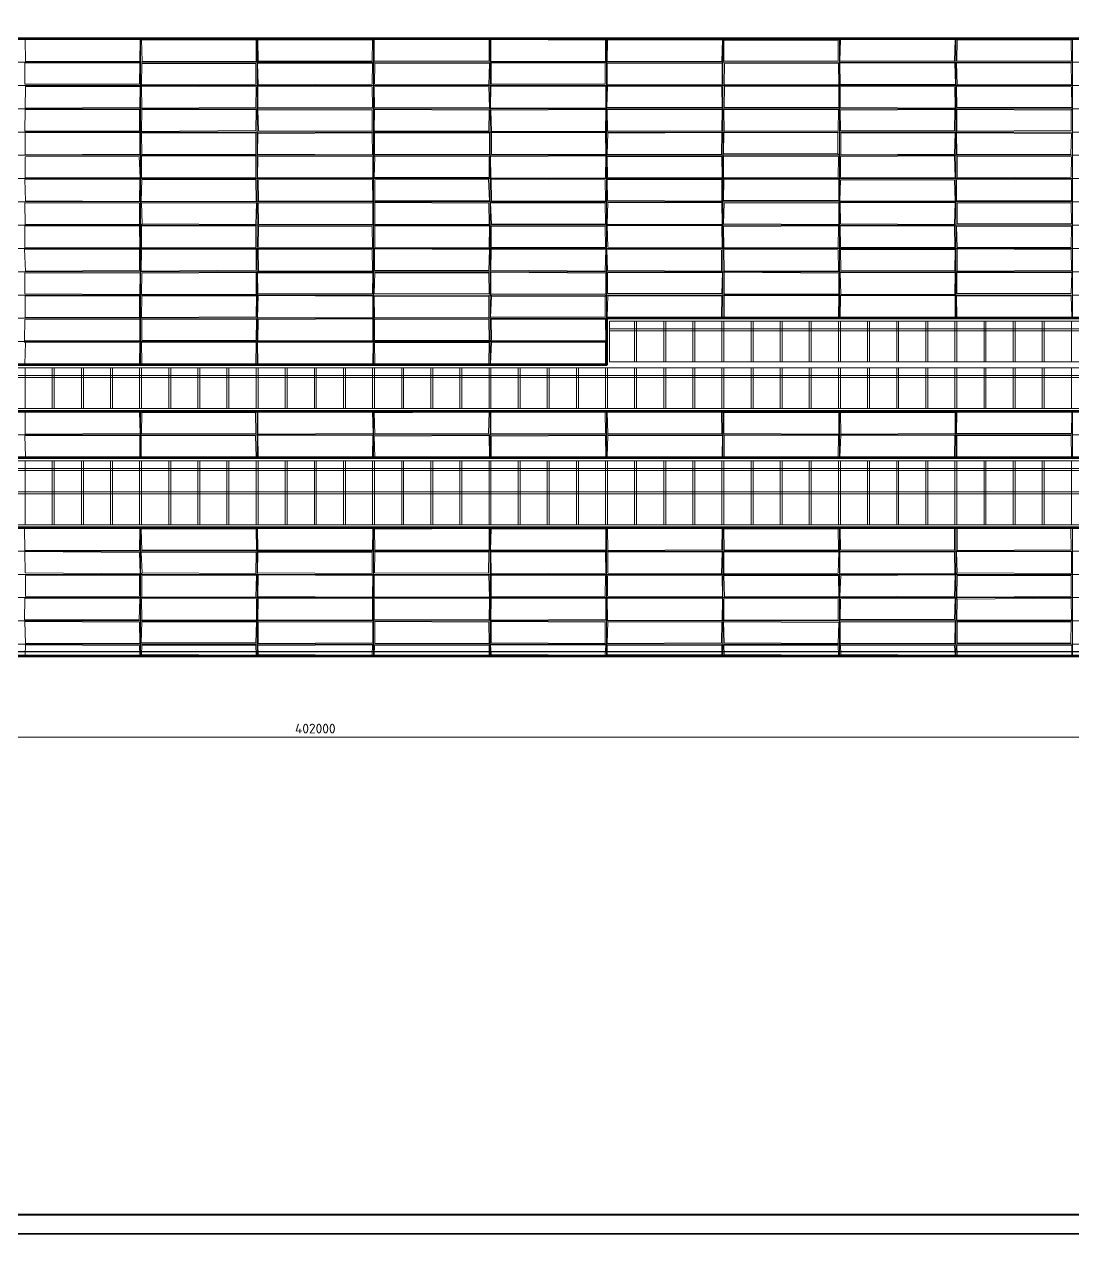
# Model space of a CAD drawing. Extents: x -50000 to 1632000, y -47600 to 308800.
# Drawn here: x 1024013 to 1078013, y 189500 to 252350 of the extents above; entities that cross this region are included whole.
import ezdxf

# ---------------------------------------------------------------- set-up
doc = ezdxf.new("R2010")
doc.units = 0
doc.header["$MEASUREMENT"] = 0
doc.layers.get('Defpoints').update_dxf_attribs({"color": 6})
doc.layers.add('1', color=7, linetype='Continuous')
doc.layers.add('2', color=7, linetype='Continuous')
doc.styles.get("Standard").update_dxf_attribs({"font": 'isocpeur.ttf'})
doc.dimstyles.get("Standard").update_dxf_attribs({"dimscale": 200, "dimtxt": 2.5, "dimasz": 1.5, "dimexe": 1.5, "dimexo": 5, "dimgap": 1, "dimtad": 1, "dimtoh": 1, "dimdec": 0, "dimrnd": 10, "dimzin": 0, "dimtxsty": 'Standard', "dimblk": 'OBLIQUE', "dimcen": 1, "dimdle": 1.5, "dimclrd": 256, "dimclre": 256, "dimclrt": 256, "dimadec": 0, "dimazin": 0, "dimtfac": 1, "dimtdec": 0, "dimtix": 1, "dimtmove": 0, "dimatfit": 3, "dimldrblk": 'NONE', "dimfxl": 1, "dimtolj": 1, "dimtzin": 0, "dimlwd": 18, "dimlwe": 18, "dimarcsym": 1})

# ---------------------------------------------------------------- blocks, each defined once
blk = doc.blocks.new('_Oblique')
at = {"color": 0, "linetype": 'ByBlock', "lineweight": -2}
blk.add_line((-0.5, -0.5), (0.5, 0.5), dxfattribs=at)
blk = doc.blocks.new('*D18')
at = {"layer": '1', "linetype": 'Continuous', "lineweight": 18, "transparency": 16777216}
blk.add_line((837700, 215600), (1240300, 215600), dxfattribs=at)
at = {"layer": 'Defpoints', "color": 0, "linetype": 'Continuous', "transparency": 16777216}
for p in [(838000, 220000), (1240000, 220000), (1240000, 215600)]:
    blk.add_point(p, dxfattribs=at)
at = {"layer": '1', "linetype": 'Continuous', "lineweight": 18, "transparency": 16777216, "xscale": 300, "yscale": 300, "zscale": 300, "rotation": 180}
blk.add_blockref('_Oblique', (838000, 215600), dxfattribs=at)
at = {"layer": '1', "linetype": 'Continuous', "lineweight": 18, "transparency": 16777216, "xscale": 300, "yscale": 300, "zscale": 300}
blk.add_blockref('_Oblique', (1240000, 215600), dxfattribs=at)
at = {"layer": '1', "linetype": 'Continuous', "lineweight": 18, "transparency": 16777216, "insert": (1039000, 216050), "char_height": 500, "attachment_point": 5}
blk.add_mtext('\\A1;402000', dxfattribs=at)
blk = doc.blocks.new('_None')
blk = doc.blocks.new('*D19')
at = {"layer": '2', "linetype": 'Continuous', "lineweight": 18, "transparency": 16777216}
blk.add_line((837700, -4400), (1240300, -4400), dxfattribs=at)
at = {"layer": 'Defpoints', "color": 0, "linetype": 'Continuous', "transparency": 16777216}
for p in [(1240000, 220000), (838000, 0), (1240000, -4400)]:
    blk.add_point(p, dxfattribs=at)
at = {"layer": '2', "linetype": 'Continuous', "lineweight": 18, "transparency": 16777216, "xscale": 300, "yscale": 300, "zscale": 300, "rotation": 180}
blk.add_blockref('_Oblique', (838000, -4400), dxfattribs=at)
at = {"layer": '2', "linetype": 'Continuous', "lineweight": 18, "transparency": 16777216, "xscale": 300, "yscale": 300, "zscale": 300}
blk.add_blockref('_Oblique', (1240000, -4400), dxfattribs=at)
at = {"layer": '2', "linetype": 'Continuous', "lineweight": 18, "transparency": 16777216, "insert": (1039000, -3950), "char_height": 500, "attachment_point": 5}
blk.add_mtext('\\A1;402000', dxfattribs=at)

msp = doc.modelspace()

# ---------------------------------------------------------------- linework, layer by layer
at = {"layer": '1', "color": 8, "linetype": 'Continuous', "lineweight": 13}
for p, q in [((1240300, 251600), (838000, 251600)), ((1030000, 251600), (1030000, 234800)), ((1036000, 251600), (1036000, 234800)), ((1042000, 251600), (1042000, 234800)), ((1048000, 251600), (1048000, 234800)), ((1054000, 234800), (1054000, 251600)), ((1060000, 251600), (1060000, 237200)), ((1066000, 251600), (1066000, 237200)), ((1072000, 251600), (1072000, 237200)), ((1078000, 251600), (1078000, 237200)), ((1240000, 250400), (838000, 250400)), ((1240000, 249200), (838000, 249200)), ((838000, 248000), (1240000, 248000)), ((1240000, 246800), (838000, 246800)), ((838000, 245600), (1240000, 245600)), ((838000, 244400), (1240000, 244400)), ((838000, 243200), (1240000, 243200)), ((838000, 242000), (1240000, 242000)), ((1240000, 240800), (838000, 240800)), ((838000, 239600), (1240000, 239600)), ((1240000, 238400), (838000, 238400)), ((838000, 237200), (1240000, 237200)), ((1054000, 236000), (1000000, 236000)), ((1000000, 234800), (1054000, 234800)), ((1240000, 232400), (838000, 232400)), ((1030000, 232400), (1030000, 230000)), ((1036000, 232400), (1036000, 230000)), ((1042000, 232400), (1042000, 230000)), ((1048000, 232400), (1048000, 230000)), ((1054000, 232400), (1054000, 230000)), ((1060000, 232400), (1060000, 230000)), ((1066000, 232400), (1066000, 230000)), ((1072000, 232400), (1072000, 230000)), ((1078000, 232400), (1078000, 230000)), ((838000, 231200), (1240000, 231200)), ((1240000, 226400), (838000, 226400)), ((1030000, 226400), (1030000, 219800)), ((1036000, 226400), (1036000, 219800)), ((1042000, 226400), (1042000, 219800)), ((1048000, 226400), (1048000, 219800)), ((1054000, 226400), (1054000, 219800)), ((1060000, 226400), (1060000, 219800)), ((1066000, 226400), (1066000, 219800)), ((1072000, 226400), (1072000, 219800)), ((1078000, 226400), (1078000, 219800)), ((1240000, 225200), (838000, 225200)), ((838000, 224000), (1240000, 224000)), ((838000, 222800), (1240000, 222800)), ((1240000, 221600), (838000, 221600)), ((1240000, 220400), (838000, 220400)), ((830684.8, 219800), (1240000, 219800))]:
    msp.add_line(p, q, dxfattribs=at)
at = {"layer": '1', "color": 8, "linetype": 'Continuous', "lineweight": 9}
for p, q in [((1024049.6, 251570.2), (1029971.3, 251546)), ((1024064.7, 250440.3), (1024049.6, 251570.2)), ((1029963.1, 250451.1), (1029971.3, 251546)), ((1030047.6, 251551.3), (1035961.1, 251539.8)), ((1030071.8, 250454.3), (1030047.6, 251551.3)), ((1035952.4, 250441.3), (1035961.1, 251539.8)), ((1036035.8, 251550.2), (1041946.3, 251550)), ((1036048, 250450), (1036035.8, 251550.2)), ((1041926.1, 250451.4), (1041946.3, 251550)), ((1042037, 250457.8), (1042038.8, 251566.2)), ((1042038.8, 251566.2), (1047948.9, 251571.4)), ((1047959.3, 250465.2), (1047948.9, 251571.4)), ((1048036.7, 251562.3), (1053947.6, 251544.9)), ((1048037.3, 250434.1), (1048036.7, 251562.3)), ((1053948.6, 250440.5), (1053947.6, 251544.9)), ((1054030.9, 250432.7), (1054051.6, 251548.6)), ((1054051.6, 251548.6), (1059970.6, 251533.3)), ((1059949.7, 250451.2), (1059970.6, 251533.3)), ((1060039.6, 250448.3), (1060046.5, 251541.1)), ((1060046.5, 251541.1), (1065933.6, 251531.3)), ((1065937.6, 250462.6), (1065933.6, 251531.3)), ((1066028.1, 250472.5), (1066053.8, 251546.3)), ((1066053.8, 251546.3), (1071959.3, 251563.5)), ((1071935.3, 250451.5), (1071959.3, 251563.5)), ((1072044, 250472.6), (1072072.5, 251556.3)), ((1072072.5, 251556.3), (1077941, 251536.4)), ((1077957.1, 250448.4), (1077941, 251536.4)), ((1024032.7, 249270.3), (1024037.8, 250373.7)), ((1024037.8, 250373.7), (1029966.1, 250342.7)), ((1024064.7, 250440.3), (1029963.1, 250451.1)), ((1029938, 249274.8), (1029966.1, 250342.7)), ((1030041, 249233.9), (1030058.6, 250337.4)), ((1030058.6, 250337.4), (1035928.3, 250340.9)), ((1030071.8, 250454.3), (1035952.4, 250441.3)), ((1035931.9, 249271.8), (1035928.3, 250340.9)), ((1036029.1, 250352.4), (1041945.6, 250351.3)), ((1036054, 249240.1), (1036029.1, 250352.4)), ((1036048, 250450), (1041926.1, 250451.4)), ((1041931.5, 249267.4), (1041945.6, 250351.3)), ((1042037, 250457.8), (1047959.3, 250465.2)), ((1042052.2, 249268.1), (1042067, 250343.9)), ((1042067, 250343.9), (1047969.9, 250337)), ((1047940, 249230.1), (1047969.9, 250337)), ((1048037.3, 250434.1), (1053948.6, 250440.5)), ((1048052.4, 250356.5), (1053925.8, 250373.4)), ((1048059.8, 249274.8), (1048052.4, 250356.5)), ((1053937.7, 249273.9), (1053925.8, 250373.4)), ((1054030.9, 250432.7), (1059949.7, 250451.2)), ((1054043.5, 249228.9), (1054043.6, 250335.5)), ((1054043.6, 250335.5), (1059952.9, 250345.5)), ((1059963.9, 249262.9), (1059952.9, 250345.5)), ((1060039.6, 250448.3), (1065937.6, 250462.6)), ((1060056.6, 249242.4), (1060073, 250341.5)), ((1060073, 250341.5), (1065948.4, 250345.5)), ((1065972.9, 249235.4), (1065948.4, 250345.5)), ((1066025.1, 250355.4), (1071953, 250371.8)), ((1066032.9, 249242.8), (1066025.1, 250355.4)), ((1066028.1, 250472.5), (1071935.3, 250451.5)), ((1071972.8, 249245.9), (1071953, 250371.8)), ((1072025.5, 250369.1), (1077945, 250351.6)), ((1072068.7, 249240.2), (1072025.5, 250369.1)), ((1072044, 250472.6), (1077957.1, 250448.4)), ((1077950.7, 249258.2), (1077945, 250351.6)), ((1024032.7, 249270.3), (1029938, 249274.8)), ((1024045.4, 248036.8), (1024072.4, 249141.3)), ((1024072.4, 249141.3), (1029972.8, 249140.7)), ((1029960.5, 248058.6), (1029972.8, 249140.7)), ((1030041, 249233.9), (1035931.9, 249271.8)), ((1030045.4, 249167.7), (1035946, 249134.7)), ((1030062.8, 248032.6), (1030045.4, 249167.7)), ((1035941.6, 248063), (1035946, 249134.7)), ((1036034.3, 249143.8), (1041931, 249138.6)), ((1036044.6, 248054.8), (1036034.3, 249143.8)), ((1036054, 249240.1), (1041931.5, 249267.4)), ((1041948.4, 248067.5), (1041931, 249138.6)), ((1042035.2, 249137.1), (1047936.9, 249149)), ((1042040.8, 248067.5), (1042035.2, 249137.1)), ((1042052.2, 249268.1), (1047940, 249230.1)), ((1047971.2, 248042.8), (1047936.9, 249149)), ((1048031.2, 248047.7), (1048038.5, 249157.4)), ((1048038.5, 249157.4), (1053973.5, 249150.4)), ((1048059.8, 249274.8), (1053937.7, 249273.9)), ((1053969.6, 248037.2), (1053973.5, 249150.4)), ((1054026.1, 248065.9), (1054047.4, 249168.3)), ((1054043.5, 249228.9), (1059963.9, 249262.9)), ((1054047.4, 249168.3), (1059939.1, 249143.6)), ((1059965.9, 248069.8), (1059939.1, 249143.6)), ((1060056.6, 249242.4), (1065972.9, 249235.4)), ((1060064.2, 248066.4), (1060071.8, 249158.6)), ((1060071.8, 249158.6), (1065974, 249156.5)), ((1065963.4, 248066), (1065974, 249156.5)), ((1066032.9, 249242.8), (1071972.8, 249245.9)), ((1066039.3, 249153.6), (1071945.3, 249138.1)), ((1066045.6, 248057.1), (1066039.3, 249153.6)), ((1071969.6, 248025.2), (1071945.3, 249138.1)), ((1072030.1, 249160.2), (1077958.2, 249136.3)), ((1072044.3, 248065.5), (1072030.1, 249160.2)), ((1072068.7, 249240.2), (1077950.7, 249258.2)), ((1077972.9, 248060.1), (1077958.2, 249136.3)), ((1024030.6, 246845.8), (1024048.1, 247957.1)), ((1024045.4, 248036.8), (1029960.5, 248058.6)), ((1024048.1, 247957.1), (1029940.4, 247962.5)), ((1029936.2, 246847.2), (1029940.4, 247962.5)), ((1030038.9, 246830.9), (1030068.8, 247965.6)), ((1030062.8, 248032.6), (1035941.6, 248063)), ((1030068.8, 247965.6), (1035953.6, 247949.8)), ((1035938.9, 246872.8), (1035953.6, 247949.8)), ((1036039.6, 247945.7), (1041937.3, 247928.8)), ((1036065.8, 246868.1), (1036039.6, 247945.7)), ((1036044.6, 248054.8), (1041948.4, 248067.5)), ((1041928.7, 246846.9), (1041937.3, 247928.8)), ((1042034, 246841.5), (1042052.2, 247966)), ((1042040.8, 248067.5), (1047971.2, 248042.8)), ((1042052.2, 247966), (1047950.9, 247927.2)), ((1047943.3, 246849.4), (1047950.9, 247927.2)), ((1048031.2, 248047.7), (1053969.6, 248037.2)), ((1048048.2, 247934.6), (1053962.3, 247963.5)), ((1048073.2, 246830.2), (1048048.2, 247934.6)), ((1053945.5, 246832.7), (1053962.3, 247963.5)), ((1054026.1, 248065.9), (1059965.9, 248069.8)), ((1054041.5, 247962.4), (1059955.2, 247955.2)), ((1054059.6, 246848.2), (1054041.5, 247962.4)), ((1059942.3, 246856.5), (1059955.2, 247955.2)), ((1060045.2, 247944.4), (1065947.8, 247966.8)), ((1060067.5, 246848.6), (1060045.2, 247944.4)), ((1060064.2, 248066.4), (1065963.4, 248066)), ((1065932.1, 246863.7), (1065947.8, 247966.8)), ((1066042.5, 247929), (1071938.2, 247961.4)), ((1066061.5, 246867.4), (1066042.5, 247929)), ((1066045.6, 248057.1), (1071969.6, 248025.2)), ((1071925.1, 246857.7), (1071938.2, 247961.4)), ((1072044.3, 248065.5), (1077972.9, 248060.1)), ((1072046, 247969.3), (1077930.7, 247927.1)), ((1072052.1, 246848.9), (1072046, 247969.3)), ((1078000, 248000), (1077930.7, 247927.1)), ((1077939.4, 246872.8), (1077930.7, 247927.1)), ((1024030.6, 246845.8), (1029936.2, 246847.2)), ((1024052.4, 246768.2), (1029957.1, 246753.9)), ((1024054.8, 245634), (1024052.4, 246768.2)), ((1029965.7, 245664.7), (1029957.1, 246753.9)), ((1030038.9, 246830.9), (1035938.9, 246872.8)), ((1030041.4, 246736.7), (1035937.3, 246755.6)), ((1030062.5, 245637.2), (1030041.4, 246736.7)), ((1035939.7, 245662.2), (1035937.3, 246755.6)), ((1036025.2, 245660.5), (1036040.7, 246727.4)), ((1036040.7, 246727.4), (1041931.8, 246758.8)), ((1036065.8, 246868.1), (1041928.7, 246846.9)), ((1041940.7, 245626.5), (1041931.8, 246758.8)), ((1042034, 246841.5), (1047943.3, 246849.4)), ((1042042.1, 246752.7), (1047966.9, 246744.7)), ((1042047.6, 245656.7), (1042042.1, 246752.7)), ((1047968.2, 245642.5), (1047966.9, 246744.7)), ((1048068.7, 246761.2), (1053946.5, 246774.4)), ((1048073.7, 245661.7), (1048068.7, 246761.2)), ((1048073.2, 246830.2), (1053945.5, 246832.7)), ((1053967.5, 245645.8), (1053946.5, 246774.4)), ((1054033.6, 245653.8), (1054066.9, 246741.7)), ((1054059.6, 246848.2), (1059942.3, 246856.5)), ((1054066.9, 246741.7), (1059949.8, 246768.9)), ((1059932.4, 245650.2), (1059949.8, 246768.9)), ((1060025.9, 245673), (1060049, 246774.7)), ((1060049, 246774.7), (1065925.1, 246766.6)), ((1060067.5, 246848.6), (1065932.1, 246863.7)), ((1065927, 245673.6), (1065925.1, 246766.6)), ((1066061.5, 246867.4), (1071925.1, 246857.7)), ((1066072.1, 246767.2), (1071959.5, 246739.3)), ((1066072.3, 245631.7), (1066072.1, 246767.2)), ((1071937.1, 245664.2), (1071959.5, 246739.3)), ((1072029, 246754.7), (1077952.3, 246731.1)), ((1072054, 245641.2), (1072029, 246754.7)), ((1072052.1, 246848.9), (1077939.4, 246872.8)), ((1077927.9, 245664.6), (1077952.3, 246731.1)), ((1024045.4, 245527.2), (1029928.8, 245540.7)), ((1024049.1, 244442.7), (1024045.4, 245527.2)), ((1024054.8, 245634), (1029965.7, 245664.7)), ((1029968.3, 244438.7), (1029928.8, 245540.7)), ((1030037.2, 244432.7), (1030049.2, 245549.2)), ((1030049.2, 245549.2), (1035943.1, 245569.5)), ((1030062.5, 245637.2), (1035939.7, 245662.2)), ((1035938.6, 244450.4), (1035943.1, 245569.5)), ((1036025.2, 245660.5), (1041940.7, 245626.5)), ((1036027.3, 244447.9), (1036032.7, 245526.9)), ((1036032.7, 245526.9), (1041954.5, 245541.4)), ((1041960.5, 244432.3), (1041954.5, 245541.4)), ((1042000, 245600), (1042074.2, 245526.2)), ((1042028.5, 244460.9), (1042074.2, 245526.2)), ((1042047.6, 245656.7), (1047968.2, 245642.5)), ((1042074.2, 245526.2), (1047959.3, 245545.4)), ((1047958.5, 244450.6), (1047959.3, 245545.4)), ((1048025.7, 245543.5), (1053975, 245570.7)), ((1048042.8, 244447.8), (1048025.7, 245543.5)), ((1048073.7, 245661.7), (1053967.5, 245645.8)), ((1053941, 244425.1), (1053975, 245570.7)), ((1054030.2, 245538.4), (1059944.7, 245545.3)), ((1054058.4, 244459.4), (1054030.2, 245538.4)), ((1054033.6, 245653.8), (1059932.4, 245650.2)), ((1059958.8, 244440.1), (1059944.7, 245545.3)), ((1060025.9, 245673), (1065927, 245673.6)), ((1060036.1, 245564.7), (1065955.4, 245534.7)), ((1060036.5, 244435.2), (1060036.1, 245564.7)), ((1066000, 245600), (1065927, 245673.6)), ((1065938.3, 244440.8), (1065955.4, 245534.7)), ((1066050.3, 245535.9), (1071931.6, 245572.5)), ((1066056.2, 244460.7), (1066050.3, 245535.9)), ((1066072.3, 245631.7), (1071937.1, 245664.2)), ((1071962.6, 244448.4), (1071931.6, 245572.5)), ((1072054, 245641.2), (1077927.9, 245664.6)), ((1072067.7, 245555.9), (1077949.3, 245530.2)), ((1072073.1, 244433.3), (1072067.7, 245555.9)), ((1077946.2, 244468.2), (1077949.3, 245530.2)), ((1024042.5, 244357.9), (1029964.5, 244368.4)), ((1024061.3, 243253), (1024042.5, 244357.9)), ((1024049.1, 244442.7), (1029968.3, 244438.7)), ((1029942, 243225.7), (1029964.5, 244368.4)), ((1030027.4, 243225.1), (1030070.8, 244361.4)), ((1030037.2, 244432.7), (1035938.6, 244450.4)), ((1030070.8, 244361.4), (1035933.7, 244358.2)), ((1035947.1, 243237.3), (1035933.7, 244358.2)), ((1036027.3, 244447.9), (1041960.5, 244432.3)), ((1036059.2, 244344.1), (1041951.1, 244354.3)), ((1036074.7, 243231.6), (1036059.2, 244344.1)), ((1041954.9, 243228.5), (1041951.1, 244354.3)), ((1042028.5, 244460.9), (1047958.5, 244450.6)), ((1042069.9, 244328.6), (1047926.6, 244363.9)), ((1042073.2, 243245.9), (1042069.9, 244328.6)), ((1047966.2, 243257), (1047926.6, 244363.9)), ((1048042.8, 244447.8), (1053941, 244425.1)), ((1048061.4, 244364.5), (1053935.8, 244329.6)), ((1048070.4, 243250.3), (1048061.4, 244364.5)), ((1053955.1, 243241.6), (1053935.8, 244329.6)), ((1054031, 244351.8), (1059937.8, 244346.5)), ((1054054.3, 243265.7), (1054031, 244351.8)), ((1054058.4, 244459.4), (1059958.8, 244440.1)), ((1059940.4, 243235.8), (1059937.8, 244346.5)), ((1060036.5, 244435.2), (1065938.3, 244440.8)), ((1060036.8, 243274.4), (1060040.4, 244356.3)), ((1060040.4, 244356.3), (1065969, 244368.9)), ((1065970.5, 243263.8), (1065969, 244368.9)), ((1066028.8, 243243.4), (1066064.4, 244337.6)), ((1066056.2, 244460.7), (1071962.6, 244448.4)), ((1066064.4, 244337.6), (1071931.6, 244336.2)), ((1071954.8, 243230.4), (1071931.6, 244336.2)), ((1072027.8, 243258.4), (1072039.5, 244330.4)), ((1072039.5, 244330.4), (1077954.9, 244353.9)), ((1072073.1, 244433.3), (1077946.2, 244468.2)), ((1077952.3, 243262.4), (1077954.9, 244353.9)), ((1024061.3, 243253), (1029942, 243225.7)), ((1030027.4, 243225.1), (1035947.1, 243237.3)), ((1036074.7, 243231.6), (1041954.9, 243228.5)), ((1042073.2, 243245.9), (1047966.2, 243257)), ((1048070.4, 243250.3), (1053955.1, 243241.6)), ((1054054.3, 243265.7), (1059940.4, 243235.8)), ((1060036.8, 243274.4), (1065970.5, 243263.8)), ((1066028.8, 243243.4), (1071954.8, 243230.4)), ((1072027.8, 243258.4), (1077952.3, 243262.4)), ((1024034.2, 243143.9), (1029949.7, 243138.1)), ((1024050.3, 242029.7), (1024034.2, 243143.9)), ((1029941.9, 242026.8), (1029949.7, 243138.1)), ((1030052.8, 243142.9), (1035966.6, 243130.1)), ((1030071.3, 242073), (1030052.8, 243142.9)), ((1035936, 242030.5), (1035966.6, 243130.1)), ((1036063, 243131.6), (1041957.8, 243148.5)), ((1036068.6, 242055.8), (1036063, 243131.6)), ((1041966.8, 242031.4), (1041957.8, 243148.5)), ((1042066.5, 243173.2), (1047936.8, 243126)), ((1042067.6, 242038.6), (1042066.5, 243173.2)), ((1047963.1, 242030.4), (1047936.8, 243126)), ((1048029.5, 243156.6), (1053940.5, 243150.7)), ((1048068.7, 242052.9), (1048029.5, 243156.6)), ((1053941.9, 242049.3), (1053940.5, 243150.7)), ((1054036.7, 242053.3), (1054064.8, 243163.2)), ((1054064.8, 243163.2), (1059946.3, 243169)), ((1059965, 242038.2), (1059946.3, 243169)), ((1060032.2, 242073.1), (1060071.3, 243133.2)), ((1060071.3, 243133.2), (1065964.8, 243148.3)), ((1065967.5, 242039.6), (1065964.8, 243148.3)), ((1066033.5, 243155), (1071969.6, 243174)), ((1066060.2, 242071.9), (1066033.5, 243155)), ((1071934.4, 242036.8), (1071969.6, 243174)), ((1072059.9, 242063.2), (1072068, 243141.7)), ((1072068, 243141.7), (1077931.4, 243158)), ((1077957.8, 242073.7), (1077931.4, 243158)), ((1024050.3, 242029.7), (1029941.9, 242026.8)), ((1030000, 242000), (1030071.3, 242073)), ((1030071.3, 242073), (1035936, 242030.5)), ((1036068.6, 242055.8), (1041966.8, 242031.4)), ((1042067.6, 242038.6), (1047963.1, 242030.4)), ((1048068.7, 242052.9), (1053941.9, 242049.3)), ((1054036.7, 242053.3), (1059965, 242038.2)), ((1054039.7, 241974.8), (1059935.6, 241958.9)), ((1054065, 240870.1), (1054039.7, 241974.8)), ((1060032.2, 242073.1), (1065967.5, 242039.6)), ((1066060.2, 242071.9), (1071934.4, 242036.8)), ((1072059.9, 242063.2), (1077957.8, 242073.7)), ((1024031, 241970.9), (1029934, 241971.4)), ((1024032.9, 240831.6), (1024031, 241970.9)), ((1029967.9, 240843.7), (1029934, 241971.4)), ((1030040, 240831.4), (1030044.1, 241971.4)), ((1030044.1, 241971.4), (1035943.5, 241942.1)), ((1035928.6, 240840.9), (1035943.5, 241942.1)), ((1036054.1, 240864.2), (1036069.8, 241940.5)), ((1036069.8, 241940.5), (1041932.6, 241935.8)), ((1041943.7, 240835.2), (1041932.6, 241935.8)), ((1042057.7, 241969.8), (1047967.2, 241954.6)), ((1042062.3, 240830.5), (1042057.7, 241969.8)), ((1047949.7, 240856.3), (1047967.2, 241954.6)), ((1048054.6, 241939.2), (1053931.6, 241950.9)), ((1048062, 240849.1), (1048054.6, 241939.2)), ((1053941.3, 240850.5), (1053931.6, 241950.9)), ((1059963.6, 240855), (1059935.6, 241958.9)), ((1060029.2, 241937.5), (1065952.5, 241965.7)), ((1060047.1, 240834.2), (1060029.2, 241937.5)), ((1065936.4, 240839.2), (1065952.5, 241965.7)), ((1066045, 241968.5), (1071926.8, 241948.6)), ((1066064.4, 240855.4), (1066045, 241968.5)), ((1071939.3, 240851.7), (1071926.8, 241948.6)), ((1072033.8, 241930.3), (1077963.2, 241949.4)), ((1072074.5, 240851.5), (1072033.8, 241930.3)), ((1077935.4, 240855.9), (1077963.2, 241949.4)), ((1024026.1, 240763.6), (1029934.1, 240756.3)), ((1024071.7, 239635.8), (1024026.1, 240763.6)), ((1024032.9, 240831.6), (1029967.9, 240843.7)), ((1029939.4, 239656), (1029934.1, 240756.3)), ((1030031.8, 239628.5), (1030051.8, 240746.1)), ((1030040, 240831.4), (1035928.6, 240840.9)), ((1030051.8, 240746.1), (1035960.9, 240758)), ((1035944.9, 239672.4), (1035960.9, 240758)), ((1036054.1, 240864.2), (1041943.7, 240835.2)), ((1036063.2, 240765.8), (1041935.7, 240748.5)), ((1036066.6, 239632.5), (1036063.2, 240765.8)), ((1041939.7, 239633.4), (1041935.7, 240748.5)), ((1042050.2, 239669.1), (1042050.4, 240772)), ((1042050.4, 240772), (1047968.8, 240741.7)), ((1042062.3, 240830.5), (1047949.7, 240856.3)), ((1047947.2, 239668.9), (1047968.8, 240741.7)), ((1048037, 239673.1), (1048060.9, 240754.3)), ((1048060.9, 240754.3), (1053965.4, 240741.9)), ((1048062, 240849.1), (1053941.3, 240850.5)), ((1053935.6, 239629.4), (1053965.4, 240741.9)), ((1054025.4, 240744), (1059932.9, 240734)), ((1054051.7, 239656.2), (1054025.4, 240744)), ((1054065, 240870.1), (1059963.6, 240855)), ((1059931.8, 239627.7), (1059932.9, 240734)), ((1060046.2, 240750.3), (1065939.5, 240726.6)), ((1060058.1, 239638.6), (1060046.2, 240750.3)), ((1060047.1, 240834.2), (1065936.4, 240839.2)), ((1065952.1, 239625.4), (1065939.5, 240726.6)), ((1066050.6, 240743.5), (1071960.4, 240742.3)), ((1066066, 239669.3), (1066050.6, 240743.5)), ((1066064.4, 240855.4), (1071939.3, 240851.7)), ((1071953.4, 239642.4), (1071960.4, 240742.3)), ((1072064, 240773), (1077937, 240743.1)), ((1072070.9, 239632), (1072064, 240773)), ((1072074.5, 240851.5), (1077935.4, 240855.9)), ((1077959.6, 239666.8), (1077937, 240743.1)), ((1024031.2, 239545.3), (1029968.5, 239529.6)), ((1024036.2, 238457.3), (1024031.2, 239545.3)), ((1024071.7, 239635.8), (1029939.4, 239656)), ((1029962.2, 238428.5), (1029968.5, 239529.6)), ((1030031.8, 239628.5), (1035944.9, 239672.4)), ((1030042, 238439.6), (1030057.7, 239525.2)), ((1030057.7, 239525.2), (1035947.8, 239560.6)), ((1035950.3, 238434), (1035947.8, 239560.6)), ((1036025.6, 239541.6), (1041964.7, 239540.5)), ((1036036.9, 238453.5), (1036025.6, 239541.6)), ((1036066.6, 239632.5), (1041939.7, 239633.4)), ((1041954, 238458.1), (1041964.7, 239540.5)), ((1042032.7, 238471.1), (1042061.6, 239538)), ((1042050.2, 239669.1), (1047947.2, 239668.9)), ((1042061.6, 239538), (1047946.9, 239541.7)), ((1047951.7, 238454.1), (1047946.9, 239541.7)), ((1048037, 239673.1), (1053935.6, 239629.4)), ((1048037.4, 238444.8), (1048043.5, 239570.9)), ((1048043.5, 239570.9), (1053972.1, 239529.3)), ((1053959.4, 238457), (1053972.1, 239529.3)), ((1054050.6, 238474.5), (1054059.1, 239548)), ((1054051.7, 239656.2), (1059931.8, 239627.7)), ((1054059.1, 239548), (1059972.2, 239561.8)), ((1059948.2, 238474.2), (1059972.2, 239561.8)), ((1060054.2, 238443.8), (1060057.3, 239574)), ((1060057.3, 239574), (1065969.7, 239525.1)), ((1060058.1, 239638.6), (1065952.1, 239625.4)), ((1065972, 238434.7), (1065969.7, 239525.1)), ((1066043.6, 239563.8), (1071971.3, 239552.9)), ((1066074.1, 238448.8), (1066043.6, 239563.8)), ((1066066, 239669.3), (1071953.4, 239642.4)), ((1071947.4, 238433.2), (1071971.3, 239552.9)), ((1072043.7, 239544.3), (1077968.1, 239565.7)), ((1072046.7, 238470.9), (1072043.7, 239544.3)), ((1072070.9, 239632), (1077959.6, 239666.8)), ((1077937.2, 238469.2), (1077968.1, 239565.7)), ((1024036.2, 238457.3), (1029962.2, 238428.5)), ((1024051.1, 237232.3), (1024059.3, 238361.6)), ((1024059.3, 238361.6), (1029947.1, 238361.6)), ((1029948.8, 237237.1), (1029947.1, 238361.6)), ((1030042, 238439.6), (1035950.3, 238434)), ((1030047.4, 237232.3), (1030059.9, 238342)), ((1030059.9, 238342), (1035964.3, 238360.6)), ((1035960.8, 237268.7), (1035964.3, 238360.6)), ((1036025.6, 237229.3), (1036054.1, 238370.1)), ((1036036.9, 238453.5), (1041954, 238458.1)), ((1036054.1, 238370.1), (1041964, 238339)), ((1041959.1, 237233.4), (1041964, 238339)), ((1042032.7, 238471.1), (1047951.7, 238454.1)), ((1042035.3, 238326.4), (1047930.5, 238334.4)), ((1042042.9, 237227), (1042035.3, 238326.4)), ((1047946.3, 237248), (1047930.5, 238334.4)), ((1048000, 238400), (1048074.9, 238333.1)), ((1048028.9, 237261.4), (1048074.9, 238333.1)), ((1048037.4, 238444.8), (1053959.4, 238457)), ((1048074.9, 238333.1), (1053925.9, 238325.9)), ((1054000, 238400), (1053925.9, 238325.9)), ((1053940.7, 237274.3), (1053925.9, 238325.9)), ((1054042.4, 237253.4), (1054064.5, 238363.9)), ((1054050.6, 238474.5), (1059948.2, 238474.2)), ((1054064.5, 238363.9), (1059934.3, 238332.7)), ((1059927.3, 237255.6), (1059934.3, 238332.7)), ((1060054.2, 238443.8), (1065972, 238434.7)), ((1060057.4, 237258.7), (1060061.2, 238358.5)), ((1060061.2, 238358.5), (1065962.7, 238367.3)), ((1065946.2, 237259.7), (1065962.7, 238367.3)), ((1066035.3, 237229.6), (1066053.7, 238349.4)), ((1066053.7, 238349.4), (1071957.2, 238370.8)), ((1066074.1, 238448.8), (1071947.4, 238433.2)), ((1071960.8, 237270.7), (1071957.2, 238370.8)), ((1072039.3, 238360.3), (1077946.1, 238339.3)), ((1072053.6, 237261.7), (1072039.3, 238360.3)), ((1072046.7, 238470.9), (1077937.2, 238469.2)), ((1077972.3, 237274.5), (1077946.1, 238339.3)), ((1024025.6, 236043.5), (1024035.3, 237132.4)), ((1024035.3, 237132.4), (1029966, 237157.8)), ((1024051.1, 237232.3), (1029948.8, 237237.1)), ((1029954.6, 236030.9), (1029966, 237157.8)), ((1030047.4, 237232.3), (1035960.8, 237268.7)), ((1030059.6, 236058.8), (1030063.6, 237156.8)), ((1030063.6, 237156.8), (1035971.4, 237134.9)), ((1035950.5, 236048.2), (1035971.4, 237134.9)), ((1036025.6, 237229.3), (1041959.1, 237233.4)), ((1036032.9, 236059.7), (1036056.5, 237129.2)), ((1036056.5, 237129.2), (1041970.8, 237163.7)), ((1041962.7, 236045.9), (1041970.8, 237163.7)), ((1042042.9, 237227), (1047946.3, 237248)), ((1042045.9, 237147.2), (1047940.7, 237133.7)), ((1042054.2, 236054.5), (1042045.9, 237147.2)), ((1047949.5, 236047.2), (1047940.7, 237133.7)), ((1048028.9, 237261.4), (1053940.7, 237274.3)), ((1048056.4, 237156.2), (1053947.6, 237153.7)), ((1048073.6, 236074.7), (1048056.4, 237156.2)), ((1053960.2, 236032.2), (1053947.6, 237153.7)), ((1054042.4, 237253.4), (1059927.3, 237255.6)), ((1060057.4, 237258.7), (1065946.2, 237259.7)), ((1066035.3, 237229.6), (1071960.8, 237270.7)), ((1072053.6, 237261.7), (1077972.3, 237274.5)), ((1024000, 236000), (1024073, 235927.6)), ((1024025.6, 236043.5), (1029954.6, 236030.9)), ((1024031, 234835.6), (1024073, 235927.6)), ((1024073, 235927.6), (1029963.6, 235943.2)), ((1029940.4, 234835.7), (1029963.6, 235943.2)), ((1030039.8, 235966.1), (1035953, 235952)), ((1030067.8, 234854.2), (1030039.8, 235966.1)), ((1030059.6, 236058.8), (1035950.5, 236048.2)), ((1035928.8, 234837.1), (1035953, 235952)), ((1036028.9, 235927.3), (1041973, 235943.3)), ((1036038.5, 234862.1), (1036028.9, 235927.3)), ((1036032.9, 236059.7), (1041962.7, 236045.9)), ((1041959.5, 234834.7), (1041973, 235943.3)), ((1042041.2, 235958.7), (1047958, 235950.8)), ((1042062, 234833.1), (1042041.2, 235958.7)), ((1042054.2, 236054.5), (1047949.5, 236047.2)), ((1047936.4, 234864.1), (1047958, 235950.8)), ((1048000, 236000), (1048073.6, 236074.7)), ((1048032.9, 234846), (1048068.7, 235968.6)), ((1048068.7, 235968.6), (1053949.4, 235965.8)), ((1048073.6, 236074.7), (1053960.2, 236032.2)), ((1053941.8, 234841), (1053949.4, 235965.8)), ((1024031, 234835.6), (1029940.4, 234835.7)), ((1030067.8, 234854.2), (1035928.8, 234837.1)), ((1036038.5, 234862.1), (1041959.5, 234834.7)), ((1042062, 234833.1), (1047936.4, 234864.1)), ((1048032.9, 234846), (1053941.8, 234841)), ((1024048.6, 231227.1), (1024052.1, 232339.6)), ((1024052.1, 232339.6), (1029934.6, 232353.6)), ((1029973.4, 231252.5), (1029934.6, 232353.6)), ((1030037.8, 231242.8), (1030056.9, 232333.3)), ((1030056.9, 232333.3), (1035926.3, 232336)), ((1035936.9, 231252.6), (1035926.3, 232336)), ((1036031.7, 231225.8), (1036035.2, 232359.1)), ((1036035.2, 232359.1), (1041953, 232371.2)), ((1041973.3, 231260.8), (1041953, 232371.2)), ((1042031.5, 232325.8), (1047950, 232372.5)), ((1042071.4, 231249.2), (1042031.5, 232325.8)), ((1047926, 231260.2), (1047950, 232372.5)), ((1048042.9, 232342.6), (1053929.4, 232372.7)), ((1048048.5, 231243), (1048042.9, 232342.6)), ((1053942.9, 231262.7), (1053929.4, 232372.7)), ((1054040.8, 232367.3), (1059928.4, 232370.1)), ((1054074.9, 231246.1), (1054040.8, 232367.3)), ((1059937.4, 231253.5), (1059928.4, 232370.1)), ((1060043.4, 231265.8), (1060048.8, 232333)), ((1060048.8, 232333), (1065967.6, 232342.1)), ((1065961.6, 231232.8), (1065967.6, 232342.1)), ((1066055, 232326.5), (1071968.8, 232351.3)), ((1066070.1, 231230.5), (1066055, 232326.5)), ((1071969.6, 231262.1), (1071968.8, 232351.3)), ((1072032.3, 231252.6), (1072042.9, 232374.4)), ((1072042.9, 232374.4), (1077964.9, 232357.8)), ((1077949.9, 231266.4), (1077964.9, 232357.8)), ((1024034.1, 231144.1), (1029954.5, 231148.9)), ((1024062.9, 230072.9), (1024034.1, 231144.1)), ((1024048.6, 231227.1), (1029973.4, 231252.5)), ((1029957.4, 230036.2), (1029954.5, 231148.9)), ((1030025.3, 230047.1), (1030034, 231150.8)), ((1030034, 231150.8), (1035925.8, 231140.1)), ((1030037.8, 231242.8), (1035936.9, 231252.6)), ((1035949.3, 230057.7), (1035925.8, 231140.1)), ((1036031.7, 231225.8), (1041973.3, 231260.8)), ((1036031.7, 231160.5), (1041962.6, 231168.3)), ((1036052.4, 230056.3), (1036031.7, 231160.5)), ((1041939.1, 230070.8), (1041962.6, 231168.3)), ((1042033.5, 231125.7), (1047955.5, 231149.6)), ((1042058.5, 230041), (1042033.5, 231125.7)), ((1042071.4, 231249.2), (1047926, 231260.2)), ((1047965.5, 230050.8), (1047955.5, 231149.6)), ((1048048.5, 231243), (1053942.9, 231262.7)), ((1048053.2, 231128.6), (1053951.5, 231155.1)), ((1048061.6, 230065.8), (1048053.2, 231128.6)), ((1053973.1, 230026.7), (1053951.5, 231155.1)), ((1054031, 230068.3), (1054066.9, 231137.6)), ((1054066.9, 231137.6), (1059973.2, 231159)), ((1054074.9, 231246.1), (1059937.4, 231253.5)), ((1059954.4, 230049.1), (1059973.2, 231159)), ((1060043.4, 231265.8), (1065961.6, 231232.8)), ((1060056, 230028.2), (1060063.1, 231169.2)), ((1060063.1, 231169.2), (1065949.8, 231157.7)), ((1065931.5, 230054.6), (1065949.8, 231157.7)), ((1066026, 230036.1), (1066072.9, 231166.2)), ((1066070.1, 231230.5), (1071969.6, 231262.1)), ((1066072.9, 231166.2), (1071945.9, 231166)), ((1071936.1, 230068), (1071945.9, 231166)), ((1072032.3, 231252.6), (1077949.9, 231266.4)), ((1072056.1, 230032), (1072057.6, 231160.1)), ((1072057.6, 231160.1), (1077939.8, 231132.6)), ((1077951.3, 230026.2), (1077939.8, 231132.6)), ((1024062.9, 230072.9), (1029957.4, 230036.2)), ((1030025.3, 230047.1), (1035949.3, 230057.7)), ((1036052.4, 230056.3), (1041939.1, 230070.8)), ((1042058.5, 230041), (1047965.5, 230050.8)), ((1048061.6, 230065.8), (1053973.1, 230026.7)), ((1054031, 230068.3), (1059954.4, 230049.1)), ((1060056, 230028.2), (1065931.5, 230054.6)), ((1066026, 230036.1), (1071936.1, 230068)), ((1072056.1, 230032), (1077951.3, 230026.2)), ((1024025.8, 226374.8), (1029967, 226345.2)), ((1024038.7, 225234.8), (1024025.8, 226374.8)), ((1029939.4, 225254.7), (1029967, 226345.2)), ((1030027.7, 226325), (1035955.4, 226347.9)), ((1030056.3, 225252.8), (1030027.7, 226325)), ((1035962.2, 225243.4), (1035955.4, 226347.9)), ((1036027.5, 226365), (1041963.5, 226345.4)), ((1036034, 225238.6), (1036027.5, 226365)), ((1041951.8, 225247.5), (1041963.5, 226345.4)), ((1042040.9, 226331.2), (1047963.5, 226368)), ((1042070.8, 225251.2), (1042040.9, 226331.2)), ((1047961.4, 225241.7), (1047963.5, 226368)), ((1048030.9, 225247.2), (1048064.9, 226351.2)), ((1048064.9, 226351.2), (1053965.5, 226325.9)), ((1053961.2, 225244.7), (1053965.5, 226325.9)), ((1054051.1, 226345.8), (1059965, 226370.3)), ((1054065.7, 225236.1), (1054051.1, 226345.8)), ((1059945.5, 225264.4), (1059965, 226370.3)), ((1060048.2, 226340.9), (1065931.3, 226354.5)), ((1060056, 225251.9), (1060048.2, 226340.9)), ((1065958.1, 225247.9), (1065931.3, 226354.5)), ((1066033.5, 226355.2), (1071935.6, 226343.2)), ((1066048.7, 225263.7), (1066033.5, 226355.2)), ((1071925.2, 225242.3), (1071935.6, 226343.2)), ((1072065, 225235.9), (1072069, 226361)), ((1072069, 226361), (1077929.1, 226371.5)), ((1077933.2, 225264.6), (1077929.1, 226371.5)), ((1024030.7, 225170.1), (1029944.9, 225134.5)), ((1024052.8, 224072.5), (1024030.7, 225170.1)), ((1024038.7, 225234.8), (1029939.4, 225254.7)), ((1029973.9, 224033.5), (1029944.9, 225134.5)), ((1030033.7, 225150.1), (1035950, 225127.5)), ((1030074.6, 224072.9), (1030033.7, 225150.1)), ((1030056.3, 225252.8), (1035962.2, 225243.4)), ((1035931.5, 224040.3), (1035950, 225127.5)), ((1036027.7, 224069.7), (1036033, 225151.8)), ((1036033, 225151.8), (1041934.6, 225142.1)), ((1036034, 225238.6), (1041951.8, 225247.5)), ((1041925.8, 224035.4), (1041934.6, 225142.1)), ((1042043.2, 224070.6), (1042074.4, 225157.8)), ((1042070.8, 225251.2), (1047961.4, 225241.7)), ((1042074.4, 225157.8), (1047936.7, 225140.9)), ((1047927.4, 224060.5), (1047936.7, 225140.9)), ((1048030.9, 225247.2), (1053961.2, 225244.7)), ((1048036.8, 225138.9), (1053942.5, 225159.4)), ((1048053.4, 224028.3), (1048036.8, 225138.9)), ((1053962.7, 224052.6), (1053942.5, 225159.4)), ((1054065.7, 225236.1), (1059945.5, 225264.4)), ((1054070, 224055.2), (1054075, 225163.6)), ((1054075, 225163.6), (1059954.9, 225138.7)), ((1059933.9, 224027.2), (1059954.9, 225138.7)), ((1060053.1, 224027), (1060053.3, 225145.9)), ((1060053.3, 225145.9), (1065973.3, 225158.9)), ((1060056, 225251.9), (1065958.1, 225247.9)), ((1065935.1, 224063.2), (1065973.3, 225158.9)), ((1066029.2, 224069.3), (1066029.7, 225157.3)), ((1066029.7, 225157.3), (1071930.6, 225151.7)), ((1066048.7, 225263.7), (1071925.2, 225242.3)), ((1071949.4, 224032.7), (1071930.6, 225151.7)), ((1072027.9, 225174.6), (1077957.7, 225160.2)), ((1072071, 224073.3), (1072027.9, 225174.6)), ((1072065, 225235.9), (1077933.2, 225264.6)), ((1077949.4, 224036.3), (1077957.7, 225160.2)), ((1024052.8, 224072.5), (1029973.9, 224033.5)), ((1024066.1, 222859.4), (1024070.7, 223943)), ((1024070.7, 223943), (1029934.4, 223956.9)), ((1029948.4, 222871.3), (1029934.4, 223956.9)), ((1030000, 224000), (1030074.6, 224072.9)), ((1030058.6, 222829.6), (1030059.4, 223959.4)), ((1030059.4, 223959.4), (1035974.3, 223939.9)), ((1030074.6, 224072.9), (1035931.5, 224040.3)), ((1035938.9, 222838.8), (1035974.3, 223939.9)), ((1036027.7, 224069.7), (1041925.8, 224035.4)), ((1036042, 222864.3), (1036048.6, 223974.9)), ((1036048.6, 223974.9), (1041966.1, 223939.4)), ((1041942.2, 222832.2), (1041966.1, 223939.4)), ((1042037.6, 223935.4), (1047938.5, 223953.6)), ((1042038.4, 222843.8), (1042037.6, 223935.4)), ((1042043.2, 224070.6), (1047927.4, 224060.5)), ((1047965.3, 222832), (1047938.5, 223953.6)), ((1048053.4, 224028.3), (1053962.7, 224052.6)), ((1048053.7, 223955.6), (1053949.1, 223934.8)), ((1048058.8, 222836.7), (1048053.7, 223955.6)), ((1053930.4, 222851.4), (1053949.1, 223934.8)), ((1054048.5, 222872.8), (1054057, 223940.6)), ((1054057, 223940.6), (1059967, 223926.6)), ((1054070, 224055.2), (1059933.9, 224027.2)), ((1059974.7, 222848.4), (1059967, 223926.6)), ((1060050.2, 223949), (1065951.9, 223932.1)), ((1060073, 222839.3), (1060050.2, 223949)), ((1060053.1, 224027), (1065935.1, 224063.2)), ((1065966.4, 222859.9), (1065951.9, 223932.1)), ((1066025.8, 222868.4), (1066067.5, 223942.6)), ((1066029.2, 224069.3), (1071949.4, 224032.7)), ((1066067.5, 223942.6), (1071964.6, 223966.6)), ((1071933, 222835.9), (1071964.6, 223966.6)), ((1072000, 224000), (1072071, 224073.3)), ((1072056.5, 222828.9), (1072066, 223934.9)), ((1072066, 223934.9), (1077944.2, 223936.6)), ((1072071, 224073.3), (1077949.4, 224036.3)), ((1077940.4, 222863.7), (1077944.2, 223936.6)), ((1024026.3, 221655.2), (1024034.9, 222765.4)), ((1024034.9, 222765.4), (1029951.6, 222729.3)), ((1024066.1, 222859.4), (1029948.4, 222871.3)), ((1029931.2, 221661.4), (1029951.6, 222729.3)), ((1030038.7, 222747.9), (1035970.3, 222731.4)), ((1030066.8, 221646.5), (1030038.7, 222747.9)), ((1030058.6, 222829.6), (1035938.9, 222838.8)), ((1035965.9, 221660.9), (1035970.3, 222731.4)), ((1036035.4, 221654.1), (1036060.9, 222752.4)), ((1036042, 222864.3), (1041942.2, 222832.2)), ((1036060.9, 222752.4), (1041951.8, 222771.9)), ((1041952.1, 221638.2), (1041951.8, 222771.9)), ((1042031.2, 221671.6), (1042038.7, 222730.5)), ((1042038.4, 222843.8), (1047965.3, 222832)), ((1042038.7, 222730.5), (1047966.7, 222753.2)), ((1047954.4, 221651.8), (1047966.7, 222753.2)), ((1048040.4, 221634.8), (1048050.9, 222770.6)), ((1048050.9, 222770.6), (1053962, 222759.3)), ((1048058.8, 222836.7), (1053930.4, 222851.4)), ((1053961.2, 221666.6), (1053962, 222759.3)), ((1054033.5, 222764.4), (1059969.3, 222750.9)), ((1054050.8, 221643.3), (1054033.5, 222764.4)), ((1054048.5, 222872.8), (1059974.7, 222848.4)), ((1059967.1, 221627.2), (1059969.3, 222750.9)), ((1060040.7, 222731.7), (1065940.3, 222753.9)), ((1060043.6, 221642), (1060040.7, 222731.7)), ((1060073, 222839.3), (1065966.4, 222859.9)), ((1065942.5, 221644.2), (1065940.3, 222753.9)), ((1066025.8, 222868.4), (1071933, 222835.9)), ((1066031.2, 221668.4), (1066047.3, 222733.4)), ((1066047.3, 222733.4), (1071963.1, 222761.9)), ((1071932.8, 221666.9), (1071963.1, 222761.9)), ((1072000, 222800), (1072066.8, 222725.1)), ((1072044.5, 221654.2), (1072066.8, 222725.1)), ((1072056.5, 222828.9), (1077940.4, 222863.7)), ((1072066.8, 222725.1), (1077937.4, 222767.3)), ((1077959.3, 221638.7), (1077937.4, 222767.3)), ((1024026.3, 221655.2), (1029931.2, 221661.4)), ((1024042.6, 221574.9), (1029934.1, 221530.9)), ((1024074.5, 220437.1), (1024042.6, 221574.9)), ((1029957.7, 220439.8), (1029934.1, 221530.9)), ((1030025.2, 220469.7), (1030066.5, 221547.5)), ((1030066.5, 221547.5), (1035966.9, 221553.3)), ((1030066.8, 221646.5), (1035965.9, 221660.9)), ((1035935.8, 220474.7), (1035966.9, 221553.3)), ((1036035.4, 221654.1), (1041952.1, 221638.2)), ((1036048.6, 221556.9), (1041956.4, 221538)), ((1036060.4, 220433.1), (1036048.6, 221556.9)), ((1041967.9, 220473.6), (1041956.4, 221538)), ((1042031.2, 221671.6), (1047954.4, 221651.8)), ((1042062.7, 221562.1), (1047944.5, 221540.1)), ((1042065.8, 220449.1), (1042062.7, 221562.1)), ((1047962.5, 220434.7), (1047944.5, 221540.1)), ((1048040.4, 221634.8), (1053961.2, 221666.6)), ((1048052.8, 220467.8), (1048066.6, 221564)), ((1048066.6, 221564), (1053931.6, 221540.3)), ((1053939, 220432.1), (1053931.6, 221540.3)), ((1054030.6, 220436.2), (1054065.7, 221556.3)), ((1054050.8, 221643.3), (1059967.1, 221627.2)), ((1054065.7, 221556.3), (1059942.3, 221536.3)), ((1059930.5, 220462), (1059942.3, 221536.3)), ((1060027.9, 221551.8), (1065969.6, 221526.3)), ((1060070.7, 220467.7), (1060027.9, 221551.8)), ((1060043.6, 221642), (1065942.5, 221644.2)), ((1065936.2, 220427.9), (1065969.6, 221526.3)), ((1066031.2, 221668.4), (1071932.8, 221666.9)), ((1066042.5, 221529.2), (1071965.1, 221559.4)), ((1066043.5, 220427.1), (1066042.5, 221529.2)), ((1071950.3, 220431.7), (1071965.1, 221559.4)), ((1072044.5, 221654.2), (1077959.3, 221638.7)), ((1072058, 220445.2), (1072068.8, 221548.5)), ((1072068.8, 221548.5), (1077930.8, 221551)), ((1077930.4, 220446.7), (1077930.8, 221551)), ((1024047.3, 219828), (1024063.8, 220373.5)), ((1024063.8, 220373.5), (1029940.9, 220332.5)), ((1024074.5, 220437.1), (1029957.7, 220439.8)), ((1029965.7, 219831.6), (1029940.9, 220332.5)), ((1030025.2, 220469.7), (1035935.8, 220474.7)), ((1030052.4, 219865.6), (1030069.8, 220340.9)), ((1030069.8, 220340.9), (1035938, 220350)), ((1035961.1, 219836.3), (1035938, 220350)), ((1036032.5, 220330.9), (1041940.8, 220374.9)), ((1036053.4, 219863.4), (1036032.5, 220330.9)), ((1036060.4, 220433.1), (1041967.9, 220473.6)), ((1041931.8, 219831.2), (1041940.8, 220374.9)), ((1042027.5, 219847.9), (1042047.1, 220327.2)), ((1042047.1, 220327.2), (1047952.8, 220345)), ((1042065.8, 220449.1), (1047962.5, 220434.7)), ((1047949.7, 219828.7), (1047952.8, 220345)), ((1048027.6, 220363), (1053967.4, 220357.2)), ((1048055.2, 219866.7), (1048027.6, 220363)), ((1048052.8, 220467.8), (1053939, 220432.1)), ((1053927.9, 219826.2), (1053967.4, 220357.2)), ((1054029, 219871.9), (1054030.1, 220325.4)), ((1054030.1, 220325.4), (1059934, 220349.9)), ((1054030.6, 220436.2), (1059930.5, 220462)), ((1059940.3, 219856.3), (1059934, 220349.9)), ((1060038.9, 220355.2), (1065932, 220352.6)), ((1060059.6, 219869.7), (1060038.9, 220355.2)), ((1060070.7, 220467.7), (1065936.2, 220427.9)), ((1065961.4, 219832.8), (1065932, 220352.6)), ((1066043.5, 220427.1), (1071950.3, 220431.7)), ((1066056.2, 220343.5), (1071933.8, 220334.4)), ((1066073.5, 219864.8), (1066056.2, 220343.5)), ((1071962.3, 219833.5), (1071933.8, 220334.4)), ((1072047.7, 220326.8), (1077970.7, 220357.6)), ((1072067.5, 219828.4), (1072047.7, 220326.8)), ((1072058, 220445.2), (1077930.4, 220446.7)), ((1077972.3, 219846.8), (1077970.7, 220357.6)), ((1024047.3, 219828), (1029965.7, 219831.6)), ((1030052.4, 219865.6), (1035961.1, 219836.3)), ((1036053.4, 219863.4), (1041931.8, 219831.2)), ((1042027.5, 219847.9), (1047949.7, 219828.7)), ((1048055.2, 219866.7), (1053927.9, 219826.2)), ((1054029, 219871.9), (1059940.3, 219856.3)), ((1060059.6, 219869.7), (1065961.4, 219832.8)), ((1066073.5, 219864.8), (1071962.3, 219833.5)), ((1072067.5, 219828.4), (1077972.3, 219846.8))]:
    msp.add_line(p, q, dxfattribs=at)
at = {"layer": '1', "linetype": 'Continuous', "lineweight": 20}
for p, q in [((1054150, 234950), (1054150, 237050)), ((1054150, 237050), (1101850, 237050)), ((1055450, 237050), (1055450, 234950)), ((1055550, 234950), (1055550, 237050)), ((1056950, 237050), (1056950, 234950)), ((1057050, 234950), (1057050, 237050)), ((1058450, 237050), (1058450, 234950)), ((1058550, 234950), (1058550, 237050)), ((1059950, 237050), (1059950, 234950)), ((1060050, 234950), (1060050, 237050)), ((1061450, 237050), (1061450, 234950)), ((1061550, 234950), (1061550, 237050)), ((1062950, 237050), (1062950, 234950)), ((1063050, 234950), (1063050, 237050)), ((1064450, 237050), (1064450, 234950)), ((1064550, 234950), (1064550, 237050)), ((1065950, 237050), (1065950, 234950)), ((1066050, 234950), (1066050, 237050)), ((1067450, 237050), (1067450, 234950)), ((1067550, 234950), (1067550, 237050)), ((1068950, 237050), (1068950, 234950)), ((1069050, 234950), (1069050, 237050)), ((1070450, 237050), (1070450, 234950)), ((1070550, 234950), (1070550, 237050)), ((1071950, 237050), (1071950, 234950)), ((1072050, 234950), (1072050, 237050)), ((1073450, 237050), (1073450, 234950)), ((1073550, 234950), (1073550, 237050)), ((1074950, 237050), (1074950, 234950)), ((1075050, 234950), (1075050, 237050)), ((1076450, 237050), (1076450, 234950)), ((1076550, 234950), (1076550, 237050)), ((1077950, 237050), (1077950, 234950)), ((1054150, 236650), (1101850, 236650)), ((1054150, 236550), (1101850, 236550)), ((838150, 234650), (1240000, 234650)), ((1054000, 234800), (1000000, 234800)), ((1024050, 232550), (1024050, 234650)), ((1025450, 234650), (1025450, 232550)), ((1025550, 232550), (1025550, 234650)), ((1026950, 234650), (1026950, 232550)), ((1027050, 232550), (1027050, 234650)), ((1028450, 234650), (1028450, 232550)), ((1028550, 232550), (1028550, 234650)), ((1029950, 234650), (1029950, 232550)), ((1030050, 232550), (1030050, 234650)), ((1031450, 234650), (1031450, 232550)), ((1031550, 232550), (1031550, 234650)), ((1032950, 234650), (1032950, 232550)), ((1033050, 232550), (1033050, 234650)), ((1034450, 234650), (1034450, 232550)), ((1034550, 232550), (1034550, 234650)), ((1035950, 234650), (1035950, 232550)), ((1036050, 232550), (1036050, 234650)), ((1037450, 234650), (1037450, 232550)), ((1037550, 232550), (1037550, 234650)), ((1038950, 234650), (1038950, 232550)), ((1039050, 232550), (1039050, 234650)), ((1040450, 234650), (1040450, 232550)), ((1040550, 232550), (1040550, 234650)), ((1041950, 234650), (1041950, 232550)), ((1042050, 232550), (1042050, 234650)), ((1043450, 234650), (1043450, 232550)), ((1043550, 232550), (1043550, 234650)), ((1044950, 234650), (1044950, 232550)), ((1045050, 232550), (1045050, 234650)), ((1046450, 234650), (1046450, 232550)), ((1046550, 232550), (1046550, 234650)), ((1047950, 234650), (1047950, 232550)), ((1048050, 232550), (1048050, 234650)), ((1049450, 234650), (1049450, 232550)), ((1049550, 232550), (1049550, 234650)), ((1050950, 234650), (1050950, 232550)), ((1051050, 232550), (1051050, 234650)), ((1052450, 234650), (1052450, 232550)), ((1052550, 232550), (1052550, 234650)), ((1053950, 234650), (1053950, 232550)), ((1054050, 232550), (1054050, 234650)), ((1101850, 234950), (1054150, 234950)), ((1055450, 234650), (1055450, 232550)), ((1055550, 232550), (1055550, 234650)), ((1056950, 234650), (1056950, 232550)), ((1057050, 232550), (1057050, 234650)), ((1058450, 234650), (1058450, 232550)), ((1058550, 232550), (1058550, 234650)), ((1059950, 234650), (1059950, 232550)), ((1060050, 232550), (1060050, 234650)), ((1061450, 234650), (1061450, 232550)), ((1061550, 232550), (1061550, 234650)), ((1062950, 234650), (1062950, 232550)), ((1063050, 232550), (1063050, 234650)), ((1064450, 234650), (1064450, 232550)), ((1064550, 232550), (1064550, 234650)), ((1065950, 234650), (1065950, 232550)), ((1066050, 232550), (1066050, 234650)), ((1067450, 234650), (1067450, 232550)), ((1067550, 232550), (1067550, 234650)), ((1068950, 234650), (1068950, 232550)), ((1069050, 232550), (1069050, 234650)), ((1070450, 234650), (1070450, 232550)), ((1070550, 232550), (1070550, 234650)), ((1071950, 234650), (1071950, 232550)), ((1072050, 232550), (1072050, 234650)), ((1073450, 234650), (1073450, 232550)), ((1073550, 232550), (1073550, 234650)), ((1074950, 234650), (1074950, 232550)), ((1075050, 232550), (1075050, 234650)), ((1076450, 234650), (1076450, 232550)), ((1076550, 232550), (1076550, 234650)), ((1077950, 234650), (1077950, 232550)), ((838150, 234250), (1240000, 234250)), ((838150, 234150), (1240000, 234150)), ((1240000, 232550), (838150, 232550)), ((838150, 229850), (1240000, 229850)), ((838150, 229450), (1240000, 229450)), ((1024050, 226550), (1024050, 229850)), ((1025450, 229850), (1025450, 226550)), ((1025550, 226550), (1025550, 229850)), ((1026950, 229850), (1026950, 226550)), ((1027050, 226550), (1027050, 229850)), ((1028450, 229850), (1028450, 226550)), ((1028550, 226550), (1028550, 229850)), ((1029950, 229850), (1029950, 226550)), ((1030050, 226550), (1030050, 229850)), ((1031450, 229850), (1031450, 226550)), ((1031550, 226550), (1031550, 229850)), ((1032950, 229850), (1032950, 226550)), ((1033050, 226550), (1033050, 229850)), ((1034450, 229850), (1034450, 226550)), ((1034550, 226550), (1034550, 229850)), ((1035950, 229850), (1035950, 226550)), ((1036050, 226550), (1036050, 229850)), ((1037450, 229850), (1037450, 226550)), ((1037550, 226550), (1037550, 229850)), ((1038950, 229850), (1038950, 226550)), ((1039050, 226550), (1039050, 229850)), ((1040450, 229850), (1040450, 226550)), ((1040550, 226550), (1040550, 229850)), ((1041950, 229850), (1041950, 226550)), ((1042050, 226550), (1042050, 229850)), ((1043450, 229850), (1043450, 226550)), ((1043550, 226550), (1043550, 229850)), ((1044950, 229850), (1044950, 226550)), ((1045050, 226550), (1045050, 229850)), ((1046450, 229850), (1046450, 226550)), ((1046550, 226550), (1046550, 229850)), ((1047950, 229850), (1047950, 226550)), ((1048050, 226550), (1048050, 229850)), ((1049450, 229850), (1049450, 226550)), ((1049550, 226550), (1049550, 229850)), ((1050950, 229850), (1050950, 226550)), ((1051050, 226550), (1051050, 229850)), ((1052450, 229850), (1052450, 226550)), ((1052550, 226550), (1052550, 229850)), ((1053950, 229850), (1053950, 226550)), ((1054050, 226550), (1054050, 229850)), ((1055450, 229850), (1055450, 226550)), ((1055550, 226550), (1055550, 229850)), ((1056950, 229850), (1056950, 226550)), ((1057050, 226550), (1057050, 229850)), ((1058450, 229850), (1058450, 226550)), ((1058550, 226550), (1058550, 229850)), ((1059950, 229850), (1059950, 226550)), ((1060050, 226550), (1060050, 229850)), ((1061450, 229850), (1061450, 226550)), ((1061550, 226550), (1061550, 229850)), ((1062950, 229850), (1062950, 226550)), ((1063050, 226550), (1063050, 229850)), ((1064450, 229850), (1064450, 226550)), ((1064550, 226550), (1064550, 229850)), ((1065950, 229850), (1065950, 226550)), ((1066050, 226550), (1066050, 229850)), ((1067450, 229850), (1067450, 226550)), ((1067550, 226550), (1067550, 229850)), ((1068950, 229850), (1068950, 226550)), ((1069050, 226550), (1069050, 229850)), ((1070450, 229850), (1070450, 226550)), ((1070550, 226550), (1070550, 229850)), ((1071950, 229850), (1071950, 226550)), ((1072050, 226550), (1072050, 229850)), ((1073450, 229850), (1073450, 226550)), ((1073550, 226550), (1073550, 229850)), ((1074950, 229850), (1074950, 226550)), ((1075050, 226550), (1075050, 229850)), ((1076450, 229850), (1076450, 226550)), ((1076550, 226550), (1076550, 229850)), ((1077950, 229850), (1077950, 226550)), ((838150, 229350), (1240000, 229350)), ((838150, 228250), (1240000, 228250)), ((838150, 228150), (1240000, 228150)), ((1240000, 226550), (838150, 226550))]:
    msp.add_line(p, q, dxfattribs=at)
at = {"layer": '1', "lineweight": 70}
msp.add_line((1240300, 230000), (838000, 230000), dxfattribs=at)
at = {"layer": '1', "linetype": 'Continuous', "lineweight": 100}
msp.add_line((830684.8, 219800), (1253400.4, 219800), dxfattribs=at)
at = {"layer": '1', "linetype": 'Continuous', "lineweight": 40, "flags": 128}
msp.add_lwpolyline([(795000, 191000), (1294600, 191000), (1294600, 307800), (795000, 307800)], close=True, dxfattribs=at)
at = {"layer": '1', "lineweight": 70}
for points in [[(1240300, 251600), (838000, 251600), (838000, 219800)], [(1240300, 234800), (1192000, 234800), (1192000, 237200), (1144000, 237200), (1144000, 234800), (1102000, 234800), (1102000, 237200), (1054000, 237200), (1054000, 234800), (1000000, 234800), (1000000, 237200), (952000, 237200), (952000, 234800), (910000, 234800), (910000, 237200), (862000, 237200), (862000, 234800), (838000, 234800)], [(1240300, 230000), (1240300, 232400), (838000, 232400)], [(1240300, 219800), (1240300, 226400), (838000, 226400)]]:
    msp.add_lwpolyline(points, dxfattribs=at)
at = {"layer": 'Defpoints'}
msp.add_line((1463800, 220000), (-50000, 220000), dxfattribs=at)
for points in [[(959200, 190000), (1127400, 190000), (1127400, 308800), (959200, 308800)], [(959200, 71200), (1127400, 71200), (1127400, 190000), (959200, 190000)]]:
    msp.add_lwpolyline(points, close=True, dxfattribs=at)

# ---------------------------------------------------------------- dimensions: what is measured, and where the dimension line sits
at = {"layer": '1', "linetype": 'Continuous', "lineweight": 18}
dim = msp.add_linear_dim(base=(1240000, 215600), p1=(838000, 220000), p2=(1240000, 220000), dimstyle='Standard', override={"dimse1": 1, "dimse2": 1, "dimsd1": 0, "dimsd2": 0}, dxfattribs=at)
dim.commit()
dim.dimension.update_dxf_attribs({"geometry": '*D18', "text_midpoint": (1039000, 216050)})
at = {"layer": '2', "linetype": 'Continuous', "lineweight": 18}
dim = msp.add_linear_dim(base=(1240000, -4400), p1=(838000, 0), p2=(1240000, 220000), dimstyle='Standard', override={"dimse1": 1, "dimse2": 1, "dimsd1": 0, "dimsd2": 0}, dxfattribs=at)
dim.commit()
dim.dimension.update_dxf_attribs({"geometry": '*D19', "text_midpoint": (1039000, -3950)})

doc.saveas('drawing.dxf')
